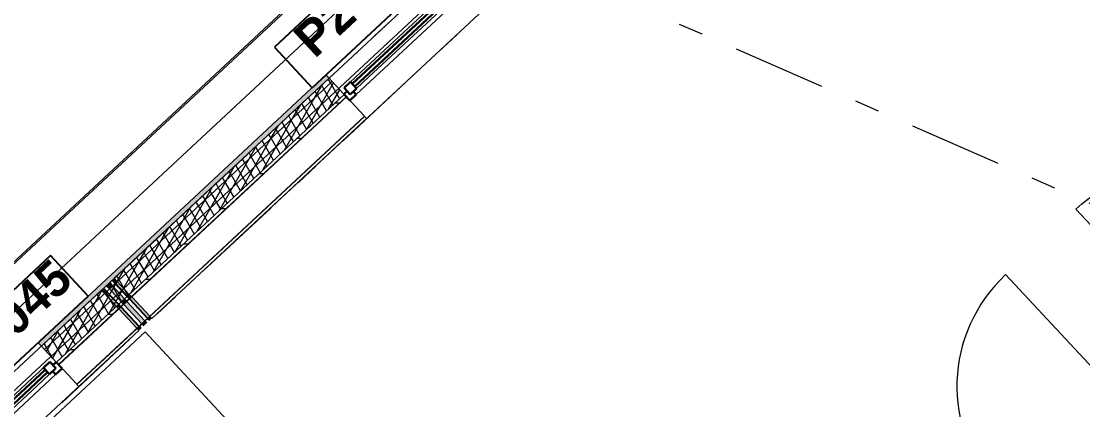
# Model space of a CAD drawing. Header units: millimetres. Extents: x -35034 to 431752, y -71616 to 25069.
# Drawn here: x 312671 to 318706, y -27943 to -25736 of the extents above; entities that cross this region are included whole.
import ezdxf
from ezdxf.enums import TextEntityAlignment as Align

# ---------------------------------------------------------------- set-up
doc = ezdxf.new("R2010")
doc.units = ezdxf.units.MM
doc.header["$MEASUREMENT"] = 0
doc.linetypes.add('Dot & Dashed', pattern=[670.277762, 352.777767, -176.388884, 0, -141.111112])
doc.linetypes.add('Double Dashed', pattern=[1093.611073, 529.166651, -211.666656, 141.111112, -211.666656])
for name, color, linetype in [('A-25-M_Curtain_Wall', 7, 'Continuous'), ('A-25-M_Wall_Ext', 7, 'Continuous'), ('New_A-05-M_Gross_Int_Circulation', 7, 'Continuous'), ('New_A-15-MG_Structural_Grid_Phase_2', 7, 'Continuous'), ('New_A-20-M_Floor_Slab', 7, 'Continuous'), ('New_A-25-M_Curtain_Wall', 7, 'Continuous'), ('New_A-25-M_Wall_Ext', 7, 'Continuous'), ('New_A-25-M_Wall_Int', 7, 'Continuous'), ('New_ArchiCAD Doors', 7, 'Continuous'), ('New_ArchiCAD Window Markers', 7, 'Continuous'), ('New_ArchiCAD Windows', 7, 'Continuous')]:
    doc.layers.add(name, color=color, linetype=linetype)
for name, color, linetype, lineweight, true_color in [('A-25-M_Curtain_Wall_Pen_No__69', 7, 'Continuous', 20, 0x606060), ('A-25-M_Wall_Ext_Pen_No__107', 7, 'Continuous', 15, 0xa6a6a6), ('New_A-05-M_Gross_Int_Circulation_Pen_No__74', 7, 'Continuous', 20, 0x606060), ('New_A-15-MG_Structural_Grid_Phase_2_Pen_No__222', 7, 'Continuous', 13, 0x65af33), ('New_A-25-M_Wall_Ext_Pen_No__107', 7, 'Continuous', 15, 0xa6a6a6), ('New_ArchiCAD Doors_Pen_No__43', 7, 'Continuous', 30, 0x444444), ('New_ArchiCAD Doors_Pen_No__63', 7, 'Continuous', 20, 0x606060), ('New_ArchiCAD Windows_Pen_No__23', 7, 'Continuous', 30, 0x2a2a2a)]:
    doc.layers.add(name, color=color, linetype=linetype, lineweight=lineweight, true_color=true_color)
for name, color, linetype, lineweight in [('A-25-M_Curtain_Wall_Pen_No__90', 8, 'Continuous', 20), ('A-25-M_Wall_Ext_Pen_No__87', 8, 'Continuous', 20), ('New_A-20-M_Floor_Slab_Pen_No__89', 8, 'Continuous', 20), ('New_A-25-M_Curtain_Wall_Pen_No__87', 8, 'Continuous', 20), ('New_A-25-M_Wall_Ext_Pen_No__1', 7, 'Continuous', 13), ('New_ArchiCAD Doors_Pen_No__1', 7, 'Continuous', 13), ('New_ArchiCAD Window Markers_Pen_No__1', 7, 'Continuous', 13), ('New_ArchiCAD Window Markers_Pen_No__5', 7, 'Continuous', 25), ('New_ArchiCAD Windows_Pen_No__1', 7, 'Continuous', 13), ('New_ArchiCAD Windows_Pen_No__101', 252, 'Continuous', 15), ('New_ArchiCAD Windows_Pen_No__3', 7, 'Continuous', 18), ('New_ArchiCAD Zone Stamps_Pen_No__6', 7, 'Continuous', 35)]:
    doc.layers.add(name, color=color, linetype=linetype, lineweight=lineweight)
doc.styles.add('GENERATED_STYLE_2', font='')
doc.styles.add('GENERATED_STYLE_3', font='')
doc.styles.add('GENERATED_STYLE_4', font='')
doc.styles.get('GENERATED_STYLE_2').set_extended_font_data('Arial', bold=True)
doc.styles.get('GENERATED_STYLE_3').set_extended_font_data('Arial')
doc.styles.get('GENERATED_STYLE_4').set_extended_font_data('Swis721 BT')
pattern_1 = [(60, (341458.065, 0), (-43.30127, 25), []), (120, (341458.065, 0), (43.30127, 25), [])]
pattern_2 = [(222.9401, (341458.06, 0), (-117.9931, 126.7976), [0, -100]), (222.9401, (341480.46, -97.46), (-117.9931, 126.7976), [0, -100])]

# ---------------------------------------------------------------- blocks, each defined once
blk = doc.blocks.new('Corridor 02-Third_INB 3152_63_2', base_point=(314166.9, -30973.4))
at = {"layer": 'New_A-05-M_Gross_Int_Circulation_Pen_No__74', "linetype": 'Continuous'}
for p, q in [((313376, -27499.9), (311697.4, -29061.1)), ((316165.4, -30497.4), (313376, -27499.9))]:
    blk.add_line(p, q, dxfattribs=at)
at = {"layer": 'New_ArchiCAD Zone Stamps_Pen_No__6'}
for tag, height, style, p in [('ROOM_NAME', 250, 'GENERATED_STYLE_2', (313334.1, -29413.8)), ('zoneNameLine2', 250, 'GENERATED_STYLE_2', (313145.7, -29846)), ('ROOM_NUMBER', 200, 'GENERATED_STYLE_3', (312957.3, -30266.7)), ('measuredAreaCode', 200, 'GENERATED_STYLE_3', (312800.2, -30626.8)), ('ROOM_HOLES_PRM', 200, 'GENERATED_STYLE_3', (313107.6, -30760.8)), ('DUMMY_649', 200, 'GENERATED_STYLE_3', (313736.8, -31035.2)), ('DUMMY_650', 133.3, 'GENERATED_STYLE_3', (314016.1, -31141.7))]:
    blk.add_attdef(tag, text='', height=height, rotation=336.44041, dxfattribs=dict(at, style=style)).set_placement(p, align=Align.TOP_LEFT)
blk = doc.blocks.new('Slab_6_2', base_point=(319508.7, -20986.7))
at = {"layer": 'New_A-20-M_Floor_Slab_Pen_No__89', "linetype": 'Continuous', "flags": 128}
blk.add_lwpolyline([(319508.7, -20986.7), (306424.3, -33162.5), (323848.8, -40760.4)], dxfattribs=at)
blk = doc.blocks.new('Curtain Wall_27_2', base_point=(341458.1, 0))
at = {"layer": 'New_A-25-M_Curtain_Wall_Pen_No__87', "linetype": 'Continuous'}
for p, q in [((313297.8, -26491.8), (314427.4, -25440.6)), ((312168.2, -27542.9), (313297.8, -26491.8))]:
    blk.add_line(p, q, dxfattribs=at)
blk.add_point((313297.8, -26491.8), dxfattribs=at)
blk = doc.blocks.new('Door with Sidelight on Side 2 19_11')
at = {"layer": 'New_ArchiCAD Doors_Pen_No__1', "linetype": 'Continuous'}
for p, q in [((-755, 0), (-755, -15)), ((755, 0), (755, -15)), ((-755, -15), (-755, -18)), ((-755, -18), (-755, -37)), ((-755, -37), (-755, -62)), ((755, -15), (755, -18)), ((755, -18), (755, -37)), ((755, -37), (755, -62)), ((-755, -62), (-755, -82)), ((-755, -82), (-755, -85)), ((-755, -85), (-755, -100)), ((755, -62), (755, -82)), ((755, -82), (755, -85)), ((755, -85), (755, -100))]:
    blk.add_line(p, q, dxfattribs=at)
at = {"layer": 'New_ArchiCAD Doors_Pen_No__43', "linetype": 'Continuous'}
for p, q in [((-748, 0), (-755, 0)), ((-755, 0), (-755, -100)), ((-682, 0), (-748, 0)), ((-748, 0), (-748, -100)), ((-254, 0), (-682, 0)), ((-682, 0), (-682, -100)), ((-682, -100), (-682, 0)), ((-254, -100), (-254, 0)), ((-188, 0), (-254, 0)), ((-254, 0), (-254, -100)), ((-188, -100), (-188, 0)), ((748, 0), (682, 0)), ((682, 0), (682, -100)), ((748, 0), (755, 0)), ((748, -100), (748, 0)), ((755, 0), (755, -100)), ((-748, -100), (-755, -100)), ((-748, -100), (-682, -100)), ((-682, -100), (-254, -100)), ((-254, -100), (-188, -100)), ((682, -100), (748, -100)), ((748, -100), (755, -100))]:
    blk.add_line(p, q, dxfattribs=at)
at = {"layer": 'New_ArchiCAD Doors_Pen_No__63', "linetype": 'Continuous'}
blk.add_line((682, 0), (682, 870), dxfattribs=at)
blk.add_arc((682, 0), 870, 90, 180, dxfattribs=at)
blk = doc.blocks.new('Wall_309_2', base_point=(316134.4, -30348.4))
at = {"layer": 'New_ArchiCAD Doors', "color": 251, "linetype": 'Continuous', "lineweight": 20, "true_color": 0x606060, "xscale": -1, "zscale": 1000, "rotation": 42.93845664641172}
blk.add_blockref('Door with Sidelight on Side 2 19_11', (319759.2, -26975.5), dxfattribs=at)
at = {"layer": 'New_ArchiCAD Doors', "color": 251, "linetype": 'Continuous', "lineweight": 20, "true_color": 0x606060, "zscale": 1000, "rotation": 42.93845664641172}
blk.add_blockref('Door with Sidelight on Side 2 19_11', (318360.9, -28276.7), dxfattribs=at)
blk = doc.blocks.new('*X1274', base_point=(341458.1, 0))
at = {"layer": 'A-25-M_Wall_Ext_Pen_No__107', "linetype": 'Continuous'}
blk.add_hatch(color=256, dxfattribs=at).paths.add_polyline_path([(313172.2, -27256.2), (313190.5, -27239.2), (313173.4, -27220.9), (313155.1, -27237.9)])
blk = doc.blocks.new('*X1276', base_point=(341458.1, 0))
at = {"layer": 'A-25-M_Wall_Ext_Pen_No__107', "linetype": 'Continuous'}
blk.add_hatch(color=256, dxfattribs=at).paths.add_polyline_path([(313240.3, -27329.4), (313258.6, -27312.4), (313190.5, -27239.2), (313172.2, -27256.2)])
blk = doc.blocks.new('*X1278', base_point=(341458.1, 0))
at = {"layer": 'A-25-M_Wall_Ext_Pen_No__107', "linetype": 'Continuous'}
blk.add_hatch(color=256, dxfattribs=at).paths.add_polyline_path([(313252.6, -27342.6), (313270.9, -27325.6), (313258.6, -27312.4), (313240.3, -27329.4)])
blk = doc.blocks.new('*X1280', base_point=(341458.1, 0))
at = {"layer": 'A-25-M_Wall_Ext_Pen_No__107', "linetype": 'Continuous'}
blk.add_hatch(color=256, dxfattribs=at).paths.add_polyline_path([(313253.9, -27344.1), (313272.2, -27327), (313270.9, -27325.6), (313252.6, -27342.6)])
blk = doc.blocks.new('*X1282', base_point=(341458.1, 0))
at = {"layer": 'A-25-M_Wall_Ext_Pen_No__107', "linetype": 'Continuous'}
blk.add_hatch(color=256, dxfattribs=at).paths.add_polyline_path([(313356.1, -27453.9), (313374.4, -27436.9), (313272.2, -27327), (313253.9, -27344.1)])
blk = doc.blocks.new('*X1284', base_point=(341458.1, 0))
at = {"layer": 'A-25-M_Wall_Ext_Pen_No__107', "linetype": 'Continuous'}
blk.add_hatch(color=256, dxfattribs=at).paths.add_polyline_path([(313357.5, -27455.4), (313375.8, -27438.3), (313374.4, -27436.9), (313356.1, -27453.9)])
blk = doc.blocks.new('*X1286', base_point=(341458.1, 0))
at = {"layer": 'A-25-M_Wall_Ext_Pen_No__107', "linetype": 'Continuous'}
blk.add_hatch(color=256, dxfattribs=at).paths.add_polyline_path([(313367.7, -27466.3), (313386, -27449.3), (313375.8, -27438.3), (313357.5, -27455.4)])
blk = doc.blocks.new('Wall_424_2', base_point=(306520.2, -33412.1))
at = {"layer": 'New_A-25-M_Wall_Ext_Pen_No__107', "linetype": 'Continuous', "lineweight": 0, "true_color": 0x535353}
for points in [[(313204.4, -27226.3), (313206.6, -27224.2), (313189.6, -27205.9), (313187.4, -27208)], [(313155.3, -27271.9), (313157.5, -27269.9), (313140.5, -27251.6), (313138.3, -27253.6)], [(313223.5, -27345.1), (313225.7, -27343.1), (313157.5, -27269.9), (313155.3, -27271.9)], [(313272.5, -27299.5), (313274.7, -27297.4), (313206.6, -27224.2), (313204.4, -27226.3)], [(313284.8, -27312.6), (313287, -27310.6), (313274.7, -27297.4), (313272.5, -27299.5)], [(313286.1, -27314.1), (313288.3, -27312.1), (313287, -27310.6), (313284.8, -27312.6)], [(313388.3, -27423.9), (313390.5, -27421.9), (313288.3, -27312.1), (313286.1, -27314.1)], [(313235.7, -27358.3), (313237.9, -27356.2), (313225.7, -27343.1), (313223.5, -27345.1)], [(313237.1, -27359.7), (313239.3, -27357.7), (313237.9, -27356.2), (313235.7, -27358.3)], [(313339.3, -27469.6), (313341.5, -27467.5), (313239.3, -27357.7), (313237.1, -27359.7)], [(313389.7, -27425.4), (313391.9, -27423.3), (313390.5, -27421.9), (313388.3, -27423.9)], [(313399.9, -27436.4), (313402.1, -27434.3), (313391.9, -27423.3), (313389.7, -27425.4)], [(313340.6, -27471), (313342.8, -27469), (313341.5, -27467.5), (313339.3, -27469.6)], [(313350.9, -27482), (313353.1, -27480), (313342.8, -27469), (313340.6, -27471)]]:
    blk.add_hatch(color=251, dxfattribs=at).paths.add_polyline_path(points)
at = {"layer": 'New_A-25-M_Wall_Ext_Pen_No__107', "linetype": 'Continuous'}
for points in [[(313206.6, -27224.2), (313217.6, -27214), (313200.5, -27195.7), (313189.6, -27205.9)], [(313274.7, -27297.4), (313285.7, -27287.2), (313217.6, -27214), (313206.6, -27224.2)], [(313144.4, -27282.1), (313155.3, -27271.9), (313138.3, -27253.6), (313127.3, -27263.8)], [(313212.5, -27355.3), (313223.5, -27345.1), (313155.3, -27271.9), (313144.4, -27282.1)], [(313287, -27310.6), (313298, -27300.4), (313285.7, -27287.2), (313274.7, -27297.4)], [(313288.3, -27312.1), (313299.3, -27301.8), (313298, -27300.4), (313287, -27310.6)], [(313390.5, -27421.9), (313401.5, -27411.7), (313299.3, -27301.8), (313288.3, -27312.1)], [(313224.7, -27368.5), (313235.7, -27358.3), (313223.5, -27345.1), (313212.5, -27355.3)], [(313226.1, -27370), (313237.1, -27359.7), (313235.7, -27358.3), (313224.7, -27368.5)], [(313328.3, -27479.8), (313339.3, -27469.6), (313237.1, -27359.7), (313226.1, -27370)], [(313391.9, -27423.3), (313402.9, -27413.1), (313401.5, -27411.7), (313390.5, -27421.9)], [(313402.1, -27434.3), (313413.1, -27424.1), (313402.9, -27413.1), (313391.9, -27423.3)], [(313329.7, -27481.2), (313340.6, -27471), (313339.3, -27469.6), (313328.3, -27479.8)], [(313339.9, -27492.2), (313350.9, -27482), (313340.6, -27471), (313329.7, -27481.2)]]:
    blk.add_hatch(color=256, dxfattribs=at).paths.add_polyline_path(points)
at = {"layer": 'A-25-M_Wall_Ext_Pen_No__87', "linetype": 'Continuous', "flags": 128}
for points in [[(316100.5, -24497.1), (313200.5, -27195.7)], [(313413.1, -27424.1), (316313, -24725.5)], [(313127.3, -27263.8), (310092.8, -30087.6)], [(310404.7, -30223.6), (313339.9, -27492.2)]]:
    blk.add_lwpolyline(points, dxfattribs=at)
at = {"layer": 'New_A-25-M_Wall_Ext_Pen_No__1', "linetype": 'Continuous'}
for p, q in [((313204.4, -27226.3), (313187.4, -27208)), ((313206.6, -27224.2), (313189.6, -27205.9)), ((313217.6, -27214), (313200.5, -27195.7)), ((313285.7, -27287.2), (313217.6, -27214)), ((313127.3, -27263.8), (313144.4, -27282.1)), ((313138.3, -27253.6), (313155.3, -27271.9)), ((313157.5, -27269.9), (313140.5, -27251.6)), ((313172.2, -27256.2), (313155.1, -27237.9)), ((313155.3, -27271.9), (313223.5, -27345.1)), ((313225.7, -27343.1), (313157.5, -27269.9)), ((313240.3, -27329.4), (313172.2, -27256.2)), ((313190.5, -27239.2), (313173.4, -27220.9)), ((313258.6, -27312.4), (313190.5, -27239.2)), ((313272.5, -27299.5), (313204.4, -27226.3)), ((313274.7, -27297.4), (313206.6, -27224.2)), ((313144.4, -27282.1), (313212.5, -27355.3)), ((313252.6, -27342.6), (313240.3, -27329.4)), ((313270.9, -27325.6), (313258.6, -27312.4)), ((313272.2, -27327), (313270.9, -27325.6)), ((313374.4, -27436.9), (313272.2, -27327)), ((313284.8, -27312.6), (313272.5, -27299.5)), ((313287, -27310.6), (313274.7, -27297.4)), ((313286.1, -27314.1), (313284.8, -27312.6)), ((313298, -27300.4), (313285.7, -27287.2)), ((313388.3, -27423.9), (313286.1, -27314.1)), ((313288.3, -27312.1), (313287, -27310.6)), ((313390.5, -27421.9), (313288.3, -27312.1)), ((313299.3, -27301.8), (313298, -27300.4)), ((313401.5, -27411.7), (313299.3, -27301.8)), ((313212.5, -27355.3), (313224.7, -27368.5)), ((313223.5, -27345.1), (313235.7, -27358.3)), ((313224.7, -27368.5), (313226.1, -27370)), ((313237.9, -27356.2), (313225.7, -27343.1)), ((313226.1, -27370), (313328.3, -27479.8)), ((313235.7, -27358.3), (313237.1, -27359.7)), ((313237.1, -27359.7), (313339.3, -27469.6)), ((313239.3, -27357.7), (313237.9, -27356.2)), ((313341.5, -27467.5), (313239.3, -27357.7)), ((313253.9, -27344.1), (313252.6, -27342.6)), ((313356.1, -27453.9), (313253.9, -27344.1)), ((313357.5, -27455.4), (313356.1, -27453.9)), ((313367.7, -27466.3), (313357.5, -27455.4)), ((313375.8, -27438.3), (313374.4, -27436.9)), ((313386, -27449.3), (313375.8, -27438.3)), ((313389.7, -27425.4), (313388.3, -27423.9)), ((313399.9, -27436.4), (313389.7, -27425.4)), ((313391.9, -27423.3), (313390.5, -27421.9)), ((313402.1, -27434.3), (313391.9, -27423.3)), ((313402.9, -27413.1), (313401.5, -27411.7)), ((313413.1, -27424.1), (313402.9, -27413.1)), ((313328.3, -27479.8), (313329.7, -27481.2)), ((313329.7, -27481.2), (313339.9, -27492.2)), ((313339.3, -27469.6), (313340.6, -27471)), ((313340.6, -27471), (313350.9, -27482)), ((313342.8, -27469), (313341.5, -27467.5)), ((313353.1, -27480), (313342.8, -27469))]:
    blk.add_line(p, q, dxfattribs=at)
at = {"layer": 'A-25-M_Wall_Ext', "color": 250, "lineweight": 50, "true_color": 0x2a2a2a}
for name in ['*X1274', '*X1276', '*X1278', '*X1280', '*X1282', '*X1284', '*X1286']:
    blk.add_blockref(name, (341458.1, 0), dxfattribs=at)
blk = doc.blocks.new('Standard grid marker_6')
at = {"layer": 'New_A-15-MG_Structural_Grid_Phase_2_Pen_No__222', "linetype": 'Double Dashed'}
blk.add_line((2642.7, 0), (48997.9, 0), dxfattribs=at)
at = {"layer": 'New_A-15-MG_Structural_Grid_Phase_2_Pen_No__222', "style": 'GENERATED_STYLE_4'}
blk.add_attdef('AC_MarkerText_1', text='', height=350, rotation=113.5, dxfattribs=at).set_placement((-500, -1294.1), align=Align.MIDDLE_CENTER)
blk = doc.blocks.new('Beam_1_2', base_point=(306828, -33125.7))
at = {"layer": 'A-25-M_Curtain_Wall_Pen_No__69', "linetype": 'Dot & Dashed'}
blk.add_line((306828, -33125.7), (330547.4, -11053.4), dxfattribs=at)
at = {"layer": 'A-25-M_Curtain_Wall_Pen_No__90', "linetype": 'Continuous'}
for p, q in [((306515.1, -32791.2), (330235.3, -10718.1)), ((306882.2, -33183.7), (330601.4, -11111.5))]:
    blk.add_line(p, q, dxfattribs=at)
blk = doc.blocks.new('*X1354', base_point=(341458.1, 0))
at = {"layer": 'New_A-25-M_Wall_Ext_Pen_No__107', "linetype": 'Continuous'}
blk.add_hatch(color=256, dxfattribs=at).paths.add_polyline_path([(313367.7, -27466.3), (313386, -27449.3), (313375.8, -27438.3), (313357.5, -27455.4)])
blk = doc.blocks.new('Window 19_16')
at = {"layer": 'New_ArchiCAD Windows_Pen_No__1', "linetype": 'Continuous'}
for p, q in [((-450, 123), (-450, 150)), ((-450, 98), (-450, 123)), ((450, 150), (450, 123)), ((450, 123), (450, 98)), ((-450, 0), (-450, 98)), ((450, 98), (450, 0)), ((450, 0), (450, -2)), ((-450, -2), (-450, 0)), ((-450, -20), (-450, -2)), ((-450, -22), (-450, -20)), ((-450, -172), (-450, -22)), ((450, -2), (450, -20)), ((450, -20), (450, -22)), ((450, -22), (450, -172)), ((-450, -174), (-450, -172)), ((-450, -189), (-450, -174)), ((450, -172), (450, -174)), ((450, -174), (450, -189))]:
    blk.add_line(p, q, dxfattribs=at)
at = {"layer": 'New_ArchiCAD Windows_Pen_No__101', "linetype": 'Continuous'}
for p, q in [((-342, 25), (-373.9, 25)), ((375, 25), (-290.9, 25)), ((-400, -50), (400, -50)), ((375, -25), (-279.9, -25))]:
    blk.add_line(p, q, dxfattribs=at)
at = {"layer": 'New_ArchiCAD Windows_Pen_No__23', "linetype": 'Continuous'}
for p, q in [((-450, -50), (-450, 0)), ((-450, 0), (-425, 0)), ((-425, -25), (-425, 25)), ((-425, 25), (-375, 25)), ((-375, 25), (-375, -25)), ((-375, 10), (375, 10)), ((375, -25), (375, 25)), ((375, 25), (425, 25)), ((425, 25), (425, -25)), ((425, 0), (450, 0)), ((450, 0), (450, -50)), ((-400, -50), (-450, -50)), ((-375, -25), (-425, -25)), ((-400, -25), (-400, -50)), ((375, -10), (-375, -10)), ((425, -25), (375, -25)), ((400, -50), (400, -25)), ((450, -50), (400, -50))]:
    blk.add_line(p, q, dxfattribs=at)
at = {"layer": 'New_ArchiCAD Windows_Pen_No__3', "linetype": 'Continuous'}
for p, q in [((-375, 25), (-373.9, 25)), ((-342, 25), (-290.9, 25)), ((-375, -25), (-279.9, -25))]:
    blk.add_line(p, q, dxfattribs=at)
blk = doc.blocks.new('Window Stamp 18_14')
at = {"layer": 'New_ArchiCAD Window Markers_Pen_No__5', "linetype": 'Continuous'}
for p, q in [((557.4, -339), (-1119.7, -339)), ((-1119.7, -339), (-1119.7, -653.3)), ((557.4, -339), (-1119.7, -339)), ((557.4, -653.3), (557.4, -339)), ((-1119.7, -653.3), (557.4, -653.3))]:
    blk.add_line(p, q, dxfattribs=at)
at = {"layer": 'New_ArchiCAD Window Markers_Pen_No__1', "style": 'GENERATED_STYLE_2'}
blk.add_attdef('AC_WIDO_ID', text='', height=200, rotation=180, dxfattribs=at).set_placement((481.2, -273.8), align=Align.BOTTOM_LEFT)
blk = doc.blocks.new('Window 19_17')
at = {"layer": 'New_ArchiCAD Windows_Pen_No__1', "linetype": 'Continuous'}
for p, q in [((-450, 150), (-450, 123)), ((-450, 123), (-450, 98)), ((450, 123), (450, 150)), ((450, 98), (450, 123)), ((-450, 98), (-450, 0)), ((450, 0), (450, 98)), ((-450, 0), (-450, -2)), ((-450, -2), (-450, -20)), ((-450, -20), (-450, -22)), ((-450, -22), (-450, -172)), ((450, -2), (450, 0)), ((450, -20), (450, -2)), ((450, -22), (450, -20)), ((450, -172), (450, -22)), ((-450, -172), (-450, -174)), ((-450, -174), (-450, -189)), ((450, -174), (450, -172)), ((450, -189), (450, -174))]:
    blk.add_line(p, q, dxfattribs=at)
at = {"layer": 'New_ArchiCAD Windows_Pen_No__101', "linetype": 'Continuous'}
for p, q in [((-342, 25), (-373.9, 25)), ((375, 25), (-290.9, 25)), ((-400, -50), (400, -50)), ((375, -25), (-279.9, -25))]:
    blk.add_line(p, q, dxfattribs=at)
at = {"layer": 'New_ArchiCAD Windows_Pen_No__23', "linetype": 'Continuous'}
for p, q in [((-425, 25), (-425, -25)), ((-375, 25), (-425, 25)), ((-375, -25), (-375, 25)), ((375, 10), (-375, 10)), ((375, 25), (375, -25)), ((425, 25), (375, 25)), ((425, -25), (425, 25)), ((-450, 0), (-450, -50)), ((-425, 0), (-450, 0)), ((-450, -50), (-400, -50)), ((-425, -25), (-375, -25)), ((-400, -50), (-400, -25)), ((-375, -10), (375, -10)), ((375, -25), (425, -25)), ((400, -25), (400, -50)), ((400, -50), (450, -50)), ((450, 0), (425, 0)), ((450, -50), (450, 0))]:
    blk.add_line(p, q, dxfattribs=at)
at = {"layer": 'New_ArchiCAD Windows_Pen_No__3', "linetype": 'Continuous'}
for p, q in [((-375, 25), (-373.9, 25)), ((-342, 25), (-290.9, 25)), ((-375, -25), (-279.9, -25))]:
    blk.add_line(p, q, dxfattribs=at)
blk = doc.blocks.new('Window Stamp 18_9')
at = {"layer": 'New_ArchiCAD Window Markers_Pen_No__5', "linetype": 'Continuous'}
for p, q in [((838.5, -339), (-838.5, -339)), ((-838.5, -339), (-838.5, -653.3)), ((838.5, -339), (-838.5, -339)), ((838.5, -653.3), (838.5, -339)), ((-838.5, -653.3), (838.5, -653.3))]:
    blk.add_line(p, q, dxfattribs=at)
at = {"layer": 'New_ArchiCAD Window Markers_Pen_No__1', "style": 'GENERATED_STYLE_2'}
blk.add_attdef('AC_WIDO_ID', text='', height=200, rotation=180, dxfattribs=at).set_placement((762.3, -273.8), align=Align.BOTTOM_LEFT)
blk = doc.blocks.new('Wall_453_2', base_point=(330529, -11033.6))
at = {"layer": 'New_A-25-M_Wall_Ext_Pen_No__107', "linetype": 'Continuous'}
for points in [[(314403, -26039.8), (312767.4, -27561.8), (312785.8, -27581.6), (314421.4, -26059.6)], [(313402.1, -27434.3), (313413.1, -27424.1), (313402.9, -27413.1), (313391.9, -27423.3)], [(313339.9, -27492.2), (313350.9, -27482), (313340.6, -27471), (313329.7, -27481.2)]]:
    blk.add_hatch(color=256, dxfattribs=at).paths.add_polyline_path(points)
h = blk.add_hatch(dxfattribs=at)
h.set_pattern_fill('Batt_Insulation_0002', color=256, style=0, pattern_type=2)
h.set_pattern_definition(pattern_1)
h.paths.add_polyline_path([(314421.4, -26059.6), (312785.8, -27581.6), (312802.9, -27599.9), (314438.4, -26077.9)])
h = blk.add_hatch(dxfattribs=at)
h.set_pattern_fill('Batt_Insulation_0002', color=256, style=0, pattern_type=2)
h.set_pattern_definition(pattern_1)
h.paths.add_polyline_path([(314438.4, -26077.9), (312802.9, -27599.9), (312871, -27673.1), (314506.6, -26151.1)])
h = blk.add_hatch(dxfattribs=at)
h.set_pattern_fill('Plywood_0002', color=256, style=0, pattern_type=2)
h.set_pattern_definition([(0, (341458.06, 0), (0, 200), [])])
h.paths.add_polyline_path([(314506.6, -26151.1), (312871, -27673.1), (312883.2, -27686.3), (314518.8, -26164.3)])
at = {"layer": 'New_A-25-M_Wall_Ext_Pen_No__107', "linetype": 'Continuous', "lineweight": 0, "true_color": 0x535353}
for points in [[(314518.8, -26164.3), (312883.2, -27686.3), (312884.6, -27687.8), (314520.2, -26165.7)], [(313342.8, -27469), (314623.7, -26277), (314622.4, -26275.5), (313341.5, -27467.5)], [(313399.9, -27436.4), (313402.1, -27434.3), (313391.9, -27423.3), (313389.7, -27425.4)], [(313339.3, -27469.6), (312986.8, -27797.6), (312988.2, -27799), (313340.6, -27471)], [(313340.6, -27471), (313342.8, -27469), (313341.5, -27467.5), (313339.3, -27469.6)], [(313350.9, -27482), (313353.1, -27480), (313342.8, -27469), (313340.6, -27471)]]:
    blk.add_hatch(color=251, dxfattribs=at).paths.add_polyline_path(points)
at = {"layer": 'New_A-25-M_Wall_Ext_Pen_No__107', "linetype": 'Continuous'}
h = blk.add_hatch(dxfattribs=at)
h.set_pattern_fill('Plaster_0002', color=256, style=0, pattern_type=2)
h.set_pattern_definition(pattern_2)
h.paths.add_polyline_path([(313413.1, -27424.1), (314634, -26288), (314623.7, -26277), (313402.9, -27413.1)])
h = blk.add_hatch(dxfattribs=at)
h.set_pattern_fill('Plaster_0002', color=256, style=0, pattern_type=2)
h.set_pattern_definition(pattern_2)
h.paths.add_polyline_path([(313329.7, -27481.2), (312988.2, -27799), (312998.4, -27810), (313339.9, -27492.2)])
at = {"layer": 'New_A-25-M_Wall_Ext_Pen_No__1', "linetype": 'Continuous'}
for p, q in [((314421.4, -26059.6), (312785.8, -27581.6)), ((314438.4, -26077.9), (312802.9, -27599.9)), ((314506.6, -26151.1), (312871, -27673.1)), ((314518.8, -26164.3), (312883.2, -27686.3)), ((314520.2, -26165.7), (312884.6, -27687.8)), ((314622.4, -26275.5), (313341.5, -27467.5)), ((314623.7, -26277), (313402.9, -27413.1)), ((313357.5, -27455.4), (313342.8, -27469)), ((313375.8, -27438.3), (313357.5, -27455.4)), ((313367.7, -27466.3), (313357.5, -27455.4)), ((313389.7, -27425.4), (313375.8, -27438.3)), ((313386, -27449.3), (313375.8, -27438.3)), ((313399.9, -27436.4), (313389.7, -27425.4)), ((313402.9, -27413.1), (313391.9, -27423.3)), ((313402.1, -27434.3), (313391.9, -27423.3)), ((313413.1, -27424.1), (313402.9, -27413.1)), ((313339.3, -27469.6), (312986.8, -27797.6)), ((313329.7, -27481.2), (312988.2, -27799)), ((313340.6, -27471), (313329.7, -27481.2)), ((313329.7, -27481.2), (313339.9, -27492.2)), ((313341.5, -27467.5), (313339.3, -27469.6)), ((313340.6, -27471), (313350.9, -27482)), ((313353.1, -27480), (313342.8, -27469))]:
    blk.add_line(p, q, dxfattribs=at)
at = {"layer": 'New_A-25-M_Wall_Ext_Pen_No__1', "linetype": 'Continuous', "flags": 128}
for points in [[(314403, -26039.8), (312767.4, -27561.8)], [(313413.1, -27424.1), (314634, -26288)], [(312998.4, -27810), (313339.9, -27492.2)]]:
    blk.add_lwpolyline(points, dxfattribs=at)
at = {"layer": 'New_A-25-M_Wall_Ext', "color": 250, "lineweight": 50, "true_color": 0x2a2a2a}
blk.add_blockref('*X1354', (341458.1, 0), dxfattribs=at)
at = {"layer": 'New_ArchiCAD Window Markers'}
ref = blk.add_blockref('Window Stamp 18_14', (314963.4, -25981.4), dxfattribs=dict(at, rotation=222.9401050489002))
ref.add_attrib('AC_WIDO_ID', 'P2-W03.046', dxfattribs={"layer": 'New_ArchiCAD Window Markers_Pen_No__1', "color": 7, "height": 200, "rotation": 42.94011, "style": 'GENERATED_STYLE_2'}).set_placement((314380.2, -25995.9), align=Align.BOTTOM_LEFT)
ref = blk.add_blockref('Window Stamp 18_9', (312668.9, -28116.6), dxfattribs=dict(at, rotation=222.9401050489002))
ref.add_attrib('AC_WIDO_ID', 'P2-W03.045', dxfattribs={"layer": 'New_ArchiCAD Window Markers_Pen_No__1', "color": 7, "height": 200, "rotation": 42.94011, "style": 'GENERATED_STYLE_2'}).set_placement((311879.9, -28322.5), align=Align.BOTTOM_LEFT)
at = {"layer": 'New_ArchiCAD Windows', "color": 251, "linetype": 'Continuous', "lineweight": 20, "true_color": 0x606060, "zscale": 1000, "rotation": 42.94010504890028}
blk.add_blockref('Window 19_16', (314834.6, -25843.1), dxfattribs=at)
at = {"layer": 'New_ArchiCAD Windows', "color": 251, "linetype": 'Continuous', "lineweight": 20, "true_color": 0x606060, "xscale": -1, "zscale": 1000, "rotation": 42.94010504890028}
blk.add_blockref('Window 19_17', (312540.2, -27978.2), dxfattribs=at)
blk = doc.blocks.new('Standard grid marker_11')
at = {"layer": 'New_A-15-MG_Structural_Grid_Phase_2_Pen_No__222', "linetype": 'Double Dashed'}
blk.add_line((705.1, 0), (54601, 0), dxfattribs=at)
at = {"layer": 'New_A-15-MG_Structural_Grid_Phase_2_Pen_No__222', "style": 'GENERATED_STYLE_4'}
for tag, p in [('AC_MarkerText_1_0', (-500, 43.4)), ('AC_MarkerText_1_1', (55806.1, 43.4))]:
    blk.add_attdef(tag, text='', height=350, rotation=180, dxfattribs=at).set_placement(p, align=Align.MIDDLE_CENTER)

msp = doc.modelspace()

# ---------------------------------------------------------------- block references
at = {"layer": 'A-25-M_Curtain_Wall', "color": 8, "lineweight": 20}
msp.add_blockref('Beam_1_2', (306828, -33125.7), dxfattribs=at)
at = {"layer": 'A-25-M_Wall_Ext', "color": 250, "lineweight": 50, "true_color": 0x2a2a2a}
msp.add_blockref('Wall_424_2', (306520.2, -33412.1), dxfattribs=at)
at = {"layer": 'New_A-05-M_Gross_Int_Circulation', "linetype": 'Continuous'}
msp.add_blockref('Corridor 02-Third_INB 3152_63_2', (314166.9, -30973.4), dxfattribs=at)
at = {"layer": 'New_A-15-MG_Structural_Grid_Phase_2', "color": 8, "linetype": 'Continuous', "lineweight": 15, "zscale": 1000}
for name, p, rotation in [('Standard grid marker_6', (344845.7, 1823.7), 222.9404146370858), ('Standard grid marker_11', (362978.5, -46057.9), 156.4404115839929)]:
    msp.add_blockref(name, p, dxfattribs=dict(at, rotation=rotation))
at = {"layer": 'New_A-20-M_Floor_Slab', "color": 8, "linetype": 'Continuous', "lineweight": 20}
msp.add_blockref('Slab_6_2', (319508.7, -20986.7), dxfattribs=at)
at = {"layer": 'New_A-25-M_Curtain_Wall', "linetype": 'Continuous', "lineweight": 0}
msp.add_blockref('Curtain Wall_27_2', (341458.1, 0), dxfattribs=at)
at = {"layer": 'New_A-25-M_Wall_Ext', "color": 250, "lineweight": 50, "true_color": 0x2a2a2a}
msp.add_blockref('Wall_453_2', (330529, -11033.6), dxfattribs=at)
at = {"layer": 'New_A-25-M_Wall_Int', "color": 250, "lineweight": 50, "true_color": 0x2a2a2a}
msp.add_blockref('Wall_309_2', (316134.4, -30348.4), dxfattribs=at)

doc.saveas('drawing.dxf')
